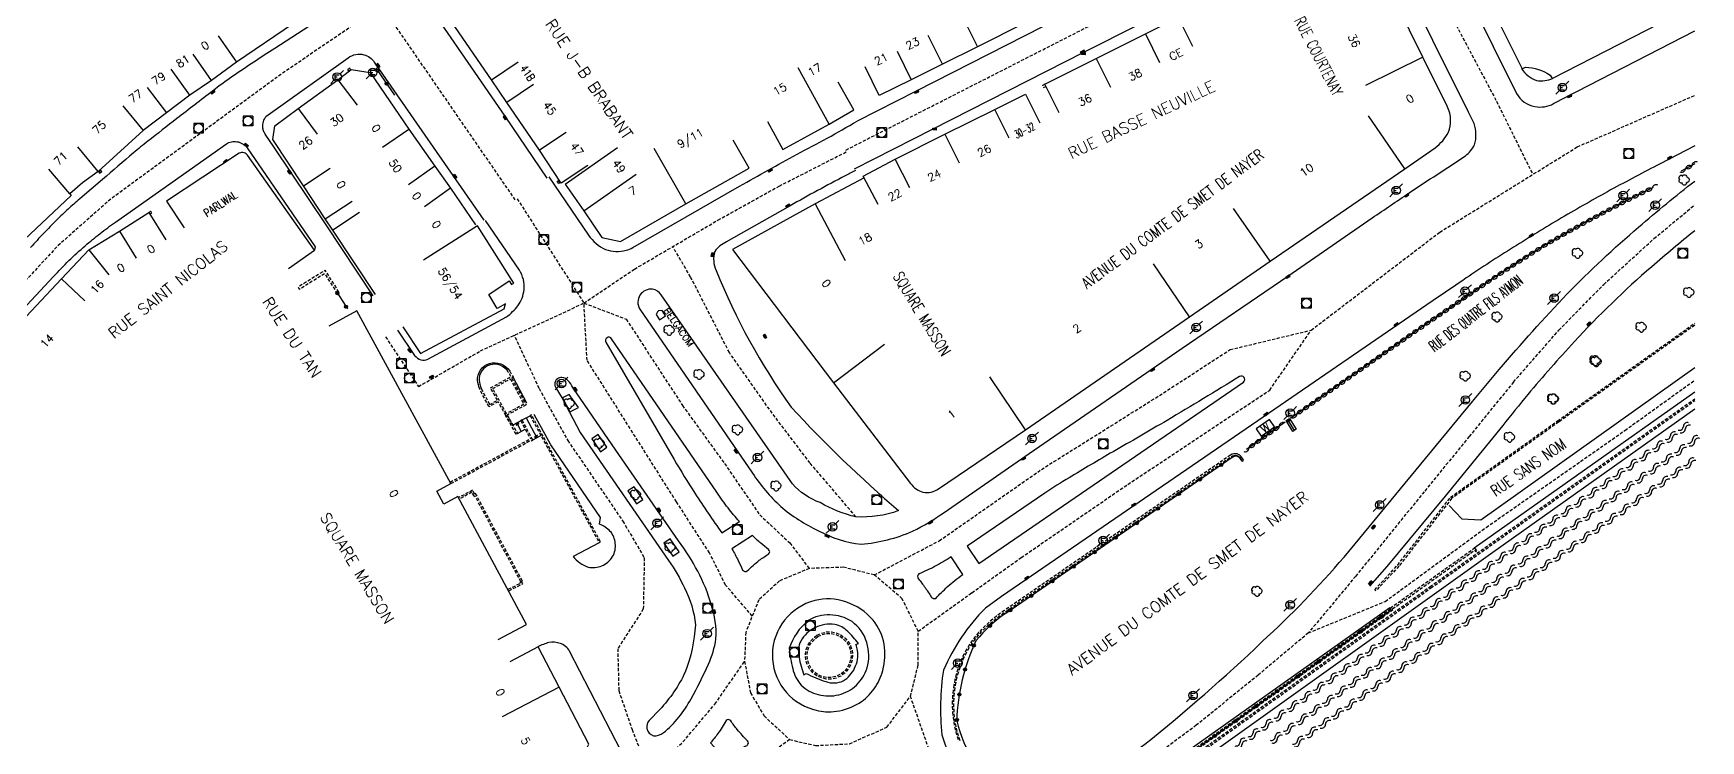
# Model space of a CAD drawing. Header units: millimetres. Extents: x 185000 to 186001, y 128000 to 129000.
# Drawn here: x 185740.5 to 186000.9, y 128199 to 128309.4 of the extents above; entities that cross this region are included whole.
import ezdxf
from ezdxf.enums import TextEntityAlignment as Align

# ---------------------------------------------------------------- set-up
doc = ezdxf.new("R2010")
doc.units = ezdxf.units.MM
doc.linetypes.add('DASHED', pattern=[0.75, 0.5, -0.25])
doc.layers.get('0').update_dxf_attribs({"linetype": 'CONTINUOUS'})
for name, color, linetype in [('W0001', 6, 'DASHED'), ('W0008', 7, 'CONTINUOUS'), ('W0100', 7, 'CONTINUOUS'), ('W0112', 1, 'DASHED'), ('W0300', 7, 'CONTINUOUS'), ('W0310', 3, 'CONTINUOUS'), ('W0322', 7, 'CONTINUOUS'), ('W0334', 7, 'CONTINUOUS'), ('W0400', 7, 'CONTINUOUS'), ('W0420', 7, 'CONTINUOUS'), ('W0471', 7, 'CONTINUOUS'), ('W0500', 5, 'DASHED'), ('W0984', 7, 'CONTINUOUS'), ('W0989', 7, 'CONTINUOUS'), ('W0991', 7, 'CONTINUOUS'), ('W1102', 7, 'CONTINUOUS')]:
    doc.layers.add(name, color=color, linetype=linetype)
doc.styles.get("Standard").update_dxf_attribs({"font": 'romans.shx', "width": 0.85})

# ---------------------------------------------------------------- blocks, each defined once
blk = doc.blocks.new('T400')
for p, q in [((-0.15, 0.3), (0.15, 0.3)), ((-0.15, -0.25), (-0.15, 0.3)), ((-0.15, 0.15), (0.15, 0.15)), ((-0.15, 0), (0.15, 0)), ((0.15, 0.3), (0.15, -0.25)), ((-0.15, -0.15), (0.15, -0.15)), ((-0.15, -0.25), (-0.15, -0.3)), ((-0.15, -0.3), (0.15, -0.3)), ((0.15, -0.3), (0.15, -0.25))]:
    blk.add_line(p, q)
blk = doc.blocks.new('T420')
for p, q in [((0.75, 0.75), (-0.75, 0.75)), ((-0.75, 0.75), (-0.75, -0.75)), ((0.75, 0.75), (0.75, -0.75)), ((0.75, -0.75), (-0.75, -0.75))]:
    blk.add_line(p, q)
blk.add_ellipse((0, 0), major_axis=(-0.53, 0.53), ratio=1, start_param=3.926991, end_param=10.210176)
blk = doc.blocks.new('T471')
for p, q in [((-0.333334, 0.333334), (-0.333334, -0.333334)), ((-0.333334, 0.333334), (0.333334, 0.333334)), ((-0.333334, 0), (0, 0)), ((0.500001, 0.500001), (1.000002, 1.000002)), ((-0.500001, -0.500001), (-1.000002, -1.000002)), ((-0.333334, -0.333334), (0.333334, -0.333334))]:
    blk.add_line(p, q)
blk.add_ellipse((0, 0), major_axis=(0.471405, 0.471405), ratio=1, start_param=5.4977871438, end_param=11.780972451)
blk = doc.blocks.new('T300')
for p, q in [((-0.8, 0.51), (-0.86, 0.34)), ((-0.86, 0.34), (-0.86, 0.17)), ((-0.86, 0.17), (-0.74, 0.06)), ((-0.69, 0.63), (-0.8, 0.51)), ((-0.8, -0.06), (-0.74, 0.06)), ((-0.74, 0.06), (-0.69, 0.11)), ((-0.57, 0.69), (-0.69, 0.63)), ((-0.46, 0.69), (-0.57, 0.69)), ((-0.29, 0.63), (-0.46, 0.69)), ((-0.29, 0.63), (-0.17, 0.74)), ((-0.23, 0.57), (-0.29, 0.63)), ((-0.17, 0.74), (-0.06, 0.8)), ((-0.06, 0.8), (0.06, 0.8)), ((0.06, 0.8), (0.23, 0.74)), ((0.23, 0.74), (0.34, 0.63)), ((0.34, 0.63), (0.4, 0.51)), ((0.46, 0.46), (0.34, 0.46)), ((0.4, 0.51), (0.4, 0.46)), ((0.57, 0.4), (0.46, 0.46)), ((0.57, 0.4), (0.69, 0.29)), ((0.69, 0.29), (0.74, 0.17)), ((0.74, 0.06), (0.69, -0.17)), ((0.74, 0.17), (0.74, 0.06)), ((-0.8, -0.17), (-0.8, -0.06)), ((-0.8, -0.23), (-0.8, -0.17)), ((-0.74, -0.34), (-0.8, -0.23)), ((-0.69, -0.4), (-0.74, -0.34)), ((-0.51, -0.46), (-0.69, -0.4)), ((-0.4, -0.46), (-0.51, -0.46)), ((-0.4, -0.46), (-0.34, -0.46)), ((-0.34, -0.46), (-0.34, -0.4)), ((-0.34, -0.51), (-0.34, -0.46)), ((-0.29, -0.63), (-0.34, -0.51)), ((-0.17, -0.74), (-0.29, -0.63)), ((-0.06, -0.8), (-0.17, -0.74)), ((0.06, -0.8), (-0.06, -0.8)), ((0.17, -0.74), (0.06, -0.8)), ((0.23, -0.69), (0.17, -0.74)), ((0.29, -0.46), (0.23, -0.46)), ((0.29, -0.63), (0.23, -0.69)), ((0.46, -0.4), (0.29, -0.46)), ((0.34, -0.51), (0.29, -0.63)), ((0.34, -0.51), (0.34, -0.46)), ((0.57, -0.34), (0.46, -0.4)), ((0.63, -0.29), (0.57, -0.34)), ((0.69, -0.17), (0.63, -0.29))]:
    blk.add_line(p, q)
blk = doc.blocks.new('t322o')
at = {"color": 0, "linetype": 'Continuous'}
for radius in [0.25, 0.15]:
    blk.add_circle((0, 0), radius, dxfattribs=at)
blk = doc.blocks.new('t310o')
at = {"color": 0, "linetype": 'Continuous'}
for centre, start, end in [((-0.5, 0.38), 216.8699, 323.1304), ((0.5, -0.37), 36.8699, 143.1303)]:
    blk.add_arc(centre, 0.625, start, end, dxfattribs=at)
blk = doc.blocks.new('t500o')
at = {"color": 0, "linetype": 'Continuous'}
for centre, start, end in [((-0.5, 0.625), 216.8699, 323.1301), ((0.5, -0.125), 36.8699, 143.1301), ((0.5, -0.625), 36.8699, 143.1301), ((-0.5, 0.125), 216.8699, 323.1301)]:
    blk.add_arc(centre, 0.625, start, end, dxfattribs=at)

msp = doc.modelspace()

# ---------------------------------------------------------------- linework, layer by layer
at = {"layer": 'W0001', "flags": 128}
for points in [[(185815.79, 128283.38), (185794.47, 128314.32), (185790.95, 128320.34), (185763.55, 128379.06)], [(185867.42, 128291.16), (185914.27, 128315.02), (185944.9, 128330.5), (185959.92, 128340.51), (186000, 128360.75)], [(185814.71, 128326.84), (185801.76, 128318.34), (185779.19, 128302.97), (185752.4, 128283.34), (185744.33, 128276.19), (185730.64, 128261.43), (185714.42, 128242.59), (185703.92, 128230.57), (185700.88, 128226.92), (185695.55, 128223.11), (185689.77, 128219.76), (185680.18, 128214.74), (185671.35, 128210.48), (185666.02, 128208.35), (185659.63, 128207.28), (185653.84, 128208.65), (185651.86, 128210.93), (185650.04, 128212.6), (185646.59, 128214.86), (185643.85, 128215.32), (185639.28, 128215.16), (185614.17, 128209.68), (185607.32, 128206.03), (185604.88, 128203.29), (185600.32, 128198.72), (185595.3, 128190.81), (185588.75, 128184.27), (185582.02, 128177.49), (185569.08, 128168.21), (185565.13, 128166.53), (185557.97, 128163.49), (185544.58, 128153.14), (185541.23, 128149.79), (185538.03, 128147.21), (185532.71, 128145.68), (185526.7, 128144.86), (185506.87, 128141.99)]]:
    msp.add_lwpolyline(points, dxfattribs=at)
at = {"layer": 'W0001'}
for points in [[(185957.47, 128320.58), (185969.03, 128298.78), (185974.7, 128287.34)], [(185878.71, 128216.04), (185887.09, 128222.04), (185894.8, 128227.54), (185911.45, 128238.96), (185933.61, 128253.67), (185940.09, 128263.04), (185960.17, 128278.34), (185981.65, 128291.65), (186000, 128299.7)], [(185795.53, 128262), (185800.66, 128254.23), (185810.34, 128259.79), (185826.52, 128267.26), (185834.4, 128272.57), (185847.44, 128280.22), (185857, 128285.53), (185867.59, 128290.92)], [(185816.08, 128283.56), (185826.52, 128267.26), (185833.11, 128264.76), (185841.89, 128251.29), (185848.47, 128242.2), (185853.96, 128234.21), (185858.66, 128229.83), (185861.69, 128225.84)], [(185971.68, 128254.94), (185978.76, 128263.03), (185985.78, 128270.18), (185993.63, 128277.33), (186000, 128282.6)], [(185868.99, 128233.89), (185861.81, 128242.31), (185855.91, 128250.07), (185849.22, 128259.54), (185843.17, 128271.34), (185840.38, 128276.08)], [(185852.8, 128218.4), (185848.63, 128223.25), (185846.12, 128228.26), (185840.95, 128236.25), (185826.99, 128258.34), (185826.52, 128267.26)], [(185819.5, 128253.95), (185815.67, 128262.25)], [(185871.86, 128224.82), (185882, 128230.16), (185897.96, 128241.3), (185916.41, 128252.85), (185927.42, 128260), (185940.09, 128263.04)], [(185971.68, 128254.94), (185964.78, 128246.44), (185957.73, 128237.81), (185947.04, 128224.63), (185939.65, 128215.77), (185931.81, 128209.19), (185922.14, 128201.35), (185897.47, 128183.06), (185876.21, 128168.63), (185854.95, 128154.21), (185846.77, 128150.34), (185835.97, 128146.37), (185814.71, 128137.05), (185808.12, 128133.76), (185798.79, 128128.08), (185788.45, 128120.92), (185777.65, 128112.86), (185762.19, 128103.77), (185757.76, 128107.67)], [(185819.5, 128253.95), (185823.97, 128245.82), (185832.59, 128233.23), (185835.94, 128227.49), (185835.78, 128219.51), (185831.79, 128213.3), (185831.95, 128206.76), (185834.02, 128200.7), (185835.14, 128197.83), (185837.87, 128194.91)], [(185939.65, 128215.77), (185951.64, 128220.68), (185967.42, 128232.25), (185989.08, 128247.38), (186000, 128255.24)], [(185876.21, 128221.12), (185871.86, 128224.82), (185867.05, 128226.02), (185861.69, 128225.84), (185857.06, 128223.9), (185853.82, 128220.94), (185851.78, 128215.85), (185851.6, 128211.32), (185852.53, 128206.42), (185854.65, 128202.82), (185858.63, 128199.12), (185862.7, 128198.19), (185867.98, 128198.47), (185873.81, 128201.06), (185877.51, 128205.87), (185878.71, 128210.77), (185878.71, 128216.04), (185876.21, 128221.12)], [(185858.63, 128199.12), (185855.02, 128196.53), (185851.41, 128194.03), (185846.33, 128189.6), (185833.56, 128177.12), (185826.43, 128170.46), (185816.35, 128160.47), (185808.8, 128160.1), (185810.52, 128167.13), (185824.95, 128182.2), (185834.85, 128192.09), (185841.98, 128198.75), (185846.97, 128204.67), (185851.6, 128211.32)], [(185879.36, 128192), (185880.38, 128197.64), (185877.51, 128205.87)]]:
    msp.add_lwpolyline(points, dxfattribs=at)
at = {"layer": 'W0008'}
msp.add_line((185817.61, 128251.63), (185815.47, 128255.68), dxfattribs=at)
at = {"layer": 'W0008', "flags": 128}
for points in [[(185820.77, 128286.78), (185814.2, 128296.44), (185803.68, 128311.69, -0.093749), (185803.23, 128312.77, -0.093749), (185803.2, 128313.94, -0.117598), (185803.77, 128315.29, -0.117598), (185804.88, 128316.23), (185818.47, 128325.92)], [(185868.77, 128288.23), (185877.97, 128292.93), (185904.7, 128306.47), (185930.06, 128319.3), (185944.84, 128326.78, -0.054704), (185946.38, 128326.82, -0.054704), (185947.89, 128326.53, -0.067303), (185949.6, 128325.73, -0.067303), (185951.04, 128324.5), (185953.32, 128319.85)], [(185961.17, 128322.13), (185972.18, 128299.99, 0.2242), (185975, 128297.94, 0.1685), (185977.96, 128298.4), (186000, 128309.79)], [(185784.42, 128311.03), (185778.24, 128307.03, 0.006996), (185771.7, 128302.69, 0.013956), (185768.52, 128300.37, 0.000641), (185762.93, 128296.06, 0.000791), (185758.4, 128292.54, 0.009795), (185756.16, 128290.72, 0.004441), (185751.33, 128286.57), (185747.76, 128283.53, 0.007676), (185745.94, 128281.91, 0.007676), (185744.18, 128280.24, 0.009375), (185742.1, 128278.13, 0.009375), (185740.1, 128275.95)], [(185793.61, 128268.39), (185786.24, 128279.5), (185778.09, 128291.64), (185776.73, 128293.65, -0.061405), (185776.48, 128294.16, -0.061405), (185776.35, 128294.71, -0.095466), (185776.44, 128295.59, -0.095466), (185776.84, 128296.37), (185789.69, 128305.56, -0.113847), (185790.86, 128306.08, -0.113847), (185792.14, 128306.04, -0.08976), (185793.06, 128305.61, -0.08976), (185793.77, 128304.88), (185810.88, 128280.19)], [(185821.01, 128286.95), (185827.24, 128277.87, 0.1473), (185829.88, 128275.65, 0.1593), (185833.11, 128275.52, 0.0635), (185834.13, 128275.93), (185850.81, 128285.5, -0.0071), (185859.79, 128290.5, 0.014447), (185869.17, 128295.68)], [(185731.91, 128258.82), (185743.68, 128271.42, -0.014496), (185746.08, 128273.89, -0.014496), (185748.61, 128276.21, -0.012658), (185750.94, 128278.12, -0.012658), (185753.35, 128279.91), (185770.67, 128292.12, -0.086676), (185771.46, 128292.43, -0.086676), (185772.3, 128292.46, -0.098571), (185773.21, 128292.14, -0.098571), (185773.92, 128291.5), (185784.54, 128276.05), (185784.43, 128275.55)], [(186000, 128291.79), (185994.58, 128289.01, 0.0049), (185986.86, 128284.92, 0.0084), (185979.2, 128280.56, 0.0066), (185971.67, 128275.97, 0.0087), (185964.29, 128271.18, 0.0016), (185960, 128268.24), (185929.95, 128247.62), (185891.7, 128221.44), (185889.2, 128219.65, 0.0912), (185882.65, 128209.95, 0.0646), (185882.43, 128199.84, 0.0855), (185885.71, 128192.99), (185914.1, 128151.66), (185945.93, 128105.44), (185986.81, 128046.06), (186000, 128026.94)], [(185868.9, 128287.96, 0.000397), (185867.33, 128287.14, 0.0084), (185858.7, 128282.45), (185848.69, 128276.77)], [(185969.46, 128256.9, -0.0138), (185980.07, 128268.69, -0.0225), (185991.23, 128279.14, -0.011061), (186000, 128286.32, -0.0047)], [(185800.07, 128259.08, 0.1189), (185801.05, 128258.41, 0.1869), (185802.15, 128258.53), (185814.44, 128265.11, 0.057859), (185816.21, 128266.85, 0.1312), (185817.15, 128269.37, 0.171), (185816.42, 128272.41), (185811.15, 128280.18)], [(186000, 128278.55, 0.009231), (185993.27, 128272.94, 0.0268), (185981.19, 128261.25, 0.009378), (185973.91, 128252.98)], [(185797.37, 128263.02), (185800.07, 128259.08, 0.524816)], [(185814.36, 128154.32), (185806.85, 128147.13), (185777.18, 128118.59, 0.3174), (185777.08, 128117.32, 0.254), (185778.45, 128117.21), (185789.76, 128125.46, -0.0093), (185799.43, 128131.87, -0.0256), (185810.36, 128138.01, -0.0089), (185817.72, 128141.4), (185842.23, 128152.4, 0.0203), (185854.94, 128158.82, 0.0121), (185867.21, 128165.97, 0.013), (185879.71, 128174.1), (185896.88, 128185.94), (185905.2, 128191.73, 0.0079), (185914.11, 128198.41, 0.0226), (185932.44, 128214.41, 0.0314), (185945.23, 128227.62), (185965.28, 128251.89, -0.011401), (185969.46, 128256.9)], [(185825.93, 128247.08), (185839.74, 128227.09, -0.0404), (185842.22, 128222.8, -0.0929), (185843.93, 128217.03, -0.0748), (185842.32, 128209.66, -0.0813), (185838.35, 128203.83), (185836.7, 128202.09, 0.2391), (185836.33, 128200.83, 0.2673), (185837.35, 128199.73, 0.1968), (185838.9, 128200.17, 0.0966), (185843.24, 128205.48, 0.0241), (185845.95, 128210.91, 0.0733), (185847.12, 128214.83, 0.0992), (185846.4, 128220.2, 0.0491), (185844.3, 128225.39, 0.0301), (185841.29, 128230.17), (185831.48, 128244.31), (185824.78, 128254.08, 0.066), (185824.04, 128255.14, 0.1784), (185823.08, 128255.65, 0.1743), (185822.39, 128255.45, 0.2412), (185821.94, 128254.54, 0.1283), (185822.11, 128254.02), (185823.11, 128252.41), (185825.93, 128247.08)], [(185973.91, 128252.98, 0.001997), (185970.01, 128248.16), (185961.03, 128237.11), (185951.89, 128226.14), (185949.19, 128223.06)], [(185828.87, 128229.84), (185824.82, 128227.7, 0.133), (185827.15, 128226.06, 0.1573), (185829.29, 128226.26, 0.1617), (185830.99, 128227.68, 0.1574), (185831.41, 128229.74, 0.154), (185830.63, 128231.63, 0.0961), (185828.95, 128232.76), (185829.1, 128233.79), (185821.35, 128245.12), (185818.74, 128249.89)], [(185840.08, 128139.65), (185863.4, 128156.32, -0.0018), (185873.3, 128163.39, -0.0031), (185884.97, 128171.44), (185892.45, 128176.57, 0.0099), (185900.65, 128182.51, -0.0001), (185908.76, 128188.56), (185921.05, 128197.5), (185952.37, 128219.76)], [(185803.25, 128165.88), (185814.52, 128176.67), (185831.45, 128192.97, 0.2007), (185832.54, 128196.18, 0.1172), (185832.33, 128197.29), (185824.26, 128212.95, 0.1873), (185822.79, 128214.13, 0.1327), (185821.04, 128214.26, 0.066612), (185819.34, 128213.6)]]:
    msp.add_lwpolyline(points, format="xyb", dxfattribs=at)
at = {"layer": 'W0008'}
msp.add_lwpolyline([(185848.76, 128276.81, 0.1349), (185846.94, 128275.33, 0.1786), (185847.14, 128272.33, 0.0578), (185858.86, 128251.04, 0.0289), (185875.65, 128234.86, -0.1024), (185868.99, 128233.89, -0.0754), (185863.41, 128236.11, -0.1273), (185859.06, 128239.07), (185838.59, 128268.57, 0.2034), (185837.23, 128269.43, 0.2826), (185835.26, 128268.51, 0.2857), (185835.24, 128266.31), (185852.84, 128240.71, 0.0603), (185857.24, 128235.52, 0.0667), (185863.12, 128231.73, 0.0999), (185869.81, 128229.63, 0.0808), (185877.84, 128231.65, 0.0376), (185882.78, 128234.59), (185896.03, 128243.77), (185919.94, 128260.24), (185936.43, 128271.47), (185949.64, 128280.57, -0.0038), (185955.37, 128284.45, -0.0025), (185964.19, 128290.25, 0.099), (185965.62, 128291.99, 0.1453), (185965.56, 128295.28), (185964.64, 128297.06), (185953.5, 128319.48)], format="xyb", dxfattribs=at)
at = {"layer": 'W0008', "flags": 128}
for points in [[(185900.99, 128311.84), (185878.42, 128300.36), (185869.17, 128295.68)], [(185961.63, 128235.65), (185963.6, 128233.59), (185966.57, 128233.45), (186000, 128257.2)], [(185965.56, 128229.06), (186000, 128253.43)]]:
    msp.add_lwpolyline(points, dxfattribs=at)
for points in [[(185830.84, 128261.69, 0.9939), (185829.95, 128261.14), (185840.6, 128242.86, 0.0119), (185843.83, 128237.59, 0.0081), (185848.05, 128231.38), (185850.78, 128233.18, -0.0122), (185849.03, 128235.28, -0.0137), (185847.24, 128237.76)], [(185929.5, 128254.94, 0.9662), (185928.9, 128255.8, -0.0043), (185917.58, 128248.95, -0.0032), (185909.15, 128244.06, 0.004), (185902.29, 128240, 0.0136), (185898.49, 128237.58), (185886.37, 128229.29), (185888.17, 128226.63)], [(185849.63, 128228.89, -0.0113), (185850.59, 128227.09, -0.0092), (185851.28, 128225.59, 0.1408), (185851.65, 128225.36, 0.1227), (185852.02, 128225.45, -0.0306), (185853.9, 128227.12, -0.0208), (185855.32, 128228.07, 0.1512), (185855.52, 128228.43, 0.1531), (185855.35, 128228.81, -0.0138), (185854.15, 128229.76, -0.0165), (185852.82, 128231)], [(185883.84, 128227.63, -0.0193), (185881.37, 128226.17, -0.019), (185878.8, 128224.98, 0.1291), (185878.61, 128224.65, 0.1417), (185878.73, 128224.25, -0.0149), (185879.8, 128222.86, -0.015), (185880.75, 128221.39, 0.1377), (185881.07, 128221.13, 0.1258), (185881.45, 128221.17, -0.0168), (185883.26, 128222.96, -0.0203), (185885.66, 128224.9)], [(185862.34, 128203.83, 0.001632), (185862.39, 128203.81, 0.050373), (185863.93, 128203.49), (185864.24, 128203.47, 0.055996), (185865.98, 128203.55, 0.1036), (185869.5, 128204.83, 0.0959), (185871.82, 128207.03, 0.0896), (185873.19, 128209.91, 0.1112), (185873.38, 128214.03, 0.129), (185871.67, 128217.78, 0.1379), (185867.4, 128220.6, 0.1517), (185862.58, 128220.82, 0.767481)], [(185848.69, 128195.97, -0.0243), (185850.93, 128197.6, -0.0107), (185851.98, 128198.22, 0.148), (185852.19, 128198.58, 0.1391), (185852.07, 128198.94, -0.0237), (185850.46, 128200.67, -0.0173), (185849.43, 128202.05, 0.15), (185849.08, 128202.25, 0.1502), (185848.71, 128202.09, -0.0225), (185847.42, 128200.05, -0.0173), (185846.26, 128198.59)]]:
    msp.add_lwpolyline(points, format="xyb", close=True, dxfattribs=at)
at = {"layer": 'W0100'}
for p, q in [((185816.63, 128248.9), (185815.41, 128248.23)), ((185816.85, 128249.02), (185818.11, 128249.68)), ((185816.12, 128246.92), (185817.34, 128247.58)), ((185818.53, 128245.89), (185819.79, 128246.58))]:
    msp.add_line(p, q, dxfattribs=at)
at = {"layer": 'W0100', "flags": 128}
for points in [[(185887.35, 128349.07), (185891.46, 128351.92), (185904.85, 128332.65), (185908.55, 128326.46), (185912.11, 128320.53), (185911.6, 128319.14), (185907.65, 128317.18), (185901.34, 128313.96), (185895.34, 128310.95), (185887.99, 128307.29), (185882.52, 128304.55), (185877.63, 128302.1), (185872.64, 128299.65), (185870.43, 128304.14)], [(185827.12, 128288.75), (185822.95, 128285.99), (185819.56, 128291.12), (185814.49, 128298.6), (185812.09, 128302.1), (185805.31, 128311.95), (185805.87, 128314.89), (185809.24, 128317.21), (185812.5, 128319.44), (185815.76, 128321.65), (185819.69, 128324), (185822.26, 128319.71)], [(185900.73, 128296.95), (185898.48, 128301.42), (185906.51, 128305.45), (185914.19, 128309.31), (185919.33, 128311.84), (185931, 128317.66), (185933.23, 128313.18)], [(185781.15, 128310.92), (185772.25, 128304.89), (185768.36, 128302.01), (185764.95, 128299.73), (185761.32, 128296.96), (185757.69, 128294.2), (185750.62, 128287.79), (185748.21, 128286.06), (185746.2, 128284.34), (185746.45, 128284.05), (185739.12, 128277.2)], [(185793.95, 128268.62), (185787.29, 128278.63), (185786.12, 128280.42), (185782.72, 128285.57), (185777.9, 128292.81), (185778.23, 128294.92), (185781.89, 128297.64), (185788.08, 128302.14), (185790.16, 128303.75), (185793.11, 128303.26), (185799.16, 128294.44), (185803.2, 128288.62), (185805.69, 128285.18), (185809.55, 128279.49)], [(185855.16, 128295.61), (185857.57, 128291.23), (185864.81, 128295.21), (185868.68, 128297.41), (185866.21, 128301.76)], [(185872.45, 128282.66), (185870.12, 128287.08), (185875.1, 128289.71), (185882.89, 128293.61), (185890.68, 128297.49), (185895.45, 128299.88), (185897.69, 128295.41)], [(185823.56, 128285.83), (185826.49, 128281.64), (185829.33, 128277.49), (185832.24, 128276.9), (185842.43, 128282.74), (185852.29, 128288.32), (185849.83, 128292.68)], [(185711.12, 128223.72), (185707.4, 128227.06), (185712.04, 128232.23), (185716.54, 128237.64), (185721.23, 128243.05), (185725.62, 128248.15), (185729.43, 128253.31), (185729.36, 128253.41), (185733.11, 128258.51), (185744.91, 128271.04), (185749.17, 128275.56), (185753.95, 128278.5), (185758.53, 128281.38), (185761.19, 128277.15)], [(185798.22, 128263.58), (185800.97, 128259.4), (185814.07, 128266.37), (185814.24, 128267.13), (185812.95, 128266.42), (185811.68, 128268.62), (185814.81, 128270.74), (185815.22, 128270.14), (185815.57, 128270.38), (185809.88, 128279.31)], [(185839.23, 128265.28), (185838.73, 128266.11), (185838.18, 128266.04), (185838, 128265.92), (185837.8, 128265.47), (185838.33, 128264.67), (185839.23, 128265.28)], [(185801.51, 128169.03), (185812.27, 128179.36), (185826.29, 128192.86), (185826.18, 128193.87), (185827.24, 128194.41), (185827.77, 128195.47), (185827.62, 128196.63), (185826.8, 128197.48), (185827.25, 128198.39), (185822.64, 128207.28), (185819.34, 128213.6), (185814.91, 128211.28)]]:
    msp.add_lwpolyline(points, dxfattribs=at)
for points in [[(185963.65, 128322.82), (185967.79, 128314.35), (185973.02, 128303.83), (185973.56, 128304.1, -0.137333), (185977.43, 128302.85), (185977.71, 128302.31), (185994.47, 128310.93), (186000, 128313.76)], [(185849.72, 128275.61), (185865.46, 128254.8), (185877.53, 128239.11, 0.17), (185879.46, 128237.74, 0.2001), (185881.89, 128238.27), (185895.49, 128247.49), (185921.11, 128265.13), (185933.67, 128273.82), (185954.7, 128288.24), (185959.47, 128291.49, 0.1055), (185961.53, 128293.95, 0.1075), (185961.87, 128295.82, 0.1089), (185961.34, 128297.99), (185957.55, 128305.65), (185951.26, 128318.36)], [(185780.35, 128272.66), (185784.43, 128275.55), (185773.96, 128290.33, 0.079528), (185773.74, 128290.56, 0.079528), (185773.45, 128290.71, 0.097757), (185773.05, 128290.76, 0.097757), (185772.67, 128290.66), (185761.32, 128283.19), (185764.07, 128279.02)]]:
    msp.add_lwpolyline(points, format="xyb", dxfattribs=at)
for points in [[(185790.07, 128303.7), (185789.94, 128303.93), (185789.58, 128303.72), (185789.72, 128303.49)], [(185750.73, 128287.71), (185750.85, 128287.54), (185751.19, 128287.79), (185751.06, 128287.96)], [(185770.33, 128289.19), (185770.21, 128289.34), (185770.68, 128289.69), (185770.79, 128289.55)], [(185822.76, 128286.04), (185822.57, 128285.91), (185822.34, 128286.25), (185822.52, 128286.38)]]:
    msp.add_lwpolyline(points, close=True, dxfattribs=at)
at = {"layer": 'W0100'}
for points in [[(185870.27, 128286.8), (185862.61, 128282.74), (185849.72, 128275.61)], [(185813.13, 128214.75), (185817.54, 128217.11), (185806.83, 128237.05), (185804.62, 128235.87), (185803.53, 128237.9), (185805.73, 128239.09), (185791.06, 128266.05), (185786.67, 128263.66)], [(185817.48, 128249.35), (185819.16, 128246.24), (185819.28, 128246.62), (185818.78, 128246.35), (185819.16, 128246.24)], [(185937.49, 128247.39), (185936.44, 128249.08), (185936.35, 128248.69), (185936.83, 128248.99), (185936.44, 128249.08)], [(185816.73, 128247.25), (185816.02, 128248.56), (185815.91, 128248.18), (185816.4, 128248.45), (185816.02, 128248.56)]]:
    msp.add_lwpolyline(points, dxfattribs=at)
for points in [[(185934.35, 128247.97), (185933.57, 128249.07), (185931.48, 128247.62), (185932.26, 128246.51)], [(185936.16, 128248.91), (185936.71, 128249.25), (185937.77, 128247.56), (185937.22, 128247.22)]]:
    msp.add_lwpolyline(points, close=True, dxfattribs=at)
at = {"layer": 'W0112'}
for p, q in [((185814.2, 128249.89), (185815.23, 128248.03)), ((185815.45, 128248.15), (185814.54, 128249.79)), ((185805.61, 128239.31), (185818.14, 128246.08)), ((185805.73, 128239.09), (185818.26, 128245.86))]:
    msp.add_line(p, q, dxfattribs=at)
at = {"layer": 'W0112', "flags": 128}
for points in [[(185898.48, 128301.42), (185898.11, 128301.24), (185898.27, 128300.92), (185898.64, 128301.1)], [(185788.24, 128268.98), (185786.12, 128272.39), (185781.87, 128269.76), (185782.06, 128269.46), (185786.01, 128271.9), (185787.94, 128268.79)]]:
    msp.add_lwpolyline(points, close=True, dxfattribs=at)
msp.add_lwpolyline([(185758.53, 128281.38), (185758.83, 128281.63), (185759.05, 128281.35), (185758.72, 128281.08)], dxfattribs=at)
at = {"layer": 'W0112'}
for points in [[(185978.57, 128248.87), (186000, 128264.13)], [(186000, 128263.82), (185978.76, 128248.7)], [(185814.42, 128250.01), (185812.26, 128253.92), (185815.01, 128255.44), (185817.13, 128251.48), (185814.42, 128250.01)], [(185921.8, 128196.68), (185958.64, 128222.99), (186000, 128252.34)], [(185921.95, 128196.48), (185958.79, 128222.79), (186000, 128252.04)], [(185818.53, 128245.89), (185816.85, 128249.02), (185816.63, 128248.9), (185818.14, 128246.08)], [(185978.76, 128248.7), (185962.03, 128236.78), (185953.79, 128226.19), (185950.2, 128222.35), (185950.01, 128222.52), (185953.6, 128226.36), (185961.86, 128236.96), (185978.57, 128248.87)], [(185818.26, 128245.86), (185818.31, 128245.78), (185818.53, 128245.89)], [(185929.52, 128242.71), (185929.4, 128242.93), (185929.27, 128243.14), (185929.12, 128243.34), (185928.96, 128243.51), (185928.76, 128243.63), (185928.52, 128243.72), (185928.26, 128243.75), (185927.99, 128243.73), (185927.73, 128243.66), (185927.5, 128243.54), (185892.2, 128219.29), (185891.58, 128218.85), (185890.96, 128218.4), (185890.36, 128217.92), (185889.78, 128217.43), (185889.21, 128216.91), (185888.67, 128216.38), (185888.15, 128215.82), (185887.65, 128215.24), (185887.18, 128214.63), (185886.71, 128213.94), (185886.27, 128213.23), (185885.87, 128212.49), (185885.51, 128211.72), (185885.19, 128210.94), (185884.9, 128210.14), (185884.66, 128209.32), (185884.46, 128208.49), (185884.29, 128207.65), (185884.17, 128206.81), (185884.08, 128205.96), (185884.04, 128205.1), (185884.04, 128204.25), (185884.08, 128203.39), (185884.15, 128202.62), (185884.26, 128201.85), (185884.4, 128201.09), (185884.58, 128200.34), (185884.79, 128199.59), (185885.03, 128198.87)], [(185885.27, 128198.95), (185885.03, 128199.67), (185884.82, 128200.4), (185884.65, 128201.14), (185884.51, 128201.89), (185884.4, 128202.65), (185884.33, 128203.41), (185884.29, 128204.25), (185884.29, 128205.1), (185884.33, 128205.94), (185884.42, 128206.78), (185884.54, 128207.61), (185884.7, 128208.44), (185884.9, 128209.26), (185885.14, 128210.06), (185885.42, 128210.85), (185885.74, 128211.62), (185886.09, 128212.37), (185886.49, 128213.1), (185886.92, 128213.81), (185887.39, 128214.49), (185887.85, 128215.08), (185888.33, 128215.65), (185888.85, 128216.2), (185889.39, 128216.73), (185889.95, 128217.24), (185890.52, 128217.73), (185891.12, 128218.2), (185891.72, 128218.65), (185892.34, 128219.09), (185927.63, 128243.33), (185927.82, 128243.43), (185928.03, 128243.48), (185928.25, 128243.5), (185928.46, 128243.47), (185928.65, 128243.41), (185928.8, 128243.31), (185928.93, 128243.18), (185929.06, 128243), (185929.18, 128242.8), (185929.3, 128242.59), (185929.52, 128242.71)], [(185814.8, 128222.36), (185816.97, 128223.46), (185816.76, 128223.82), (185816.89, 128223.87), (185809.58, 128237.54), (185809.43, 128237.45), (185809.1, 128238.06), (185806.92, 128236.89)], [(185814.69, 128222.59), (185816.63, 128223.56), (185816.55, 128223.7), (185816.67, 128223.75), (185809.48, 128237.19), (185809.34, 128237.09), (185809, 128237.72), (185807.03, 128236.67)], [(185920.09, 128196.06), (185952.83, 128219.41), (185952.79, 128219.53), (185965.6, 128228.68), (185965.73, 128228.48), (185965.94, 128228.61), (185965.67, 128229.03), (185952.49, 128219.63), (185952.53, 128219.51), (185919.95, 128196.26)]]:
    msp.add_lwpolyline(points, dxfattribs=at)
for points in [[(185814.54, 128249.79), (185816.12, 128246.92), (185815.91, 128246.8), (185814.33, 128249.67), (185813.11, 128251.87), (185811.67, 128251.07), (185810.23, 128253.82), (185810.12, 128254.17), (185810.02, 128254.52), (185809.94, 128254.87), (185809.89, 128255.23), (185809.9, 128255.58), (185809.98, 128256.01), (185810.13, 128256.42), (185810.36, 128256.81), (185810.64, 128257.16), (185810.98, 128257.46), (185811.36, 128257.69), (185811.77, 128257.85), (185812.19, 128257.94), (185812.63, 128257.96), (185813.07, 128257.91), (185813.51, 128257.78), (185813.93, 128257.58), (185814.32, 128257.31), (185814.65, 128256.99), (185814.91, 128256.63), (185815.47, 128255.68), (185815.24, 128255.55), (185817.47, 128251.38)], [(185812.99, 128252.09), (185811.92, 128254.02), (185815.11, 128255.78), (185814.7, 128256.49), (185814.46, 128256.83), (185814.16, 128257.12), (185813.81, 128257.36), (185813.42, 128257.55), (185813.02, 128257.66), (185812.62, 128257.71), (185812.23, 128257.69), (185811.84, 128257.61), (185811.47, 128257.46), (185811.13, 128257.26), (185810.83, 128256.99), (185810.57, 128256.67), (185810.36, 128256.32), (185810.22, 128255.94), (185810.15, 128255.56), (185810.14, 128255.24), (185810.18, 128254.92), (185810.26, 128254.58), (185810.36, 128254.24), (185810.46, 128253.91), (185811.78, 128251.42)], [(185818.11, 128249.68), (185828.88, 128229.89), (185829.1, 128230.01), (185818.33, 128249.8)], [(185862.92, 128215.43), (185863.62, 128215.75), (185864.38, 128215.92), (185865.15, 128215.92), (185865.9, 128215.77), (185866.61, 128215.46), (185867.24, 128215.01), (185867.76, 128214.44), (185868.15, 128213.77), (185868.39, 128213.04), (185868.47, 128212.27), (185868.4, 128211.5), (185868.16, 128210.77), (185867.78, 128210.1), (185867.26, 128209.51), (185866.63, 128209.04), (185865.91, 128208.73), (185865.14, 128208.57), (185864.35, 128208.57), (185863.59, 128208.75), (185862.88, 128209.08), (185862.25, 128209.56), (185861.74, 128210.16), (185861.37, 128210.85), (185861.16, 128211.61), (185861.11, 128212.39), (185861.23, 128213.17), (185861.51, 128213.9), (185861.94, 128214.56), (185862.5, 128215.11)], [(185863.05, 128215.22), (185863.7, 128215.51), (185864.4, 128215.67), (185865.12, 128215.67), (185865.83, 128215.53), (185866.49, 128215.24), (185867.07, 128214.82), (185867.55, 128214.29), (185867.92, 128213.67), (185868.14, 128212.98), (185868.22, 128212.27), (185868.15, 128211.55), (185867.93, 128210.87), (185867.58, 128210.24), (185867.09, 128209.7), (185866.5, 128209.26), (185865.83, 128208.96), (185865.12, 128208.82), (185864.38, 128208.82), (185863.67, 128208.99), (185863.01, 128209.3), (185862.42, 128209.74), (185861.95, 128210.3), (185861.61, 128210.95), (185861.41, 128211.65), (185861.36, 128212.38), (185861.47, 128213.1), (185861.73, 128213.79), (185862.14, 128214.4), (185862.67, 128214.92)]]:
    msp.add_lwpolyline(points, close=True, dxfattribs=at)
at = {"layer": 'W0310'}
for p, q in [((186000, 128289.02), (185997.89, 128287.85)), ((185936.03, 128248.68), (185929.99, 128244.39))]:
    msp.add_line(p, q, dxfattribs=at)
at = {"layer": 'W0310', "flags": 128}
msp.add_lwpolyline([(185993.48, 128285.3, 0.0187), (185976.93, 128276.5, 0.0146), (185964.69, 128268.52), (185957.48, 128263.61), (185936.92, 128249.29)], format="xyb", dxfattribs=at)
at = {"layer": 'W0322', "flags": 128}
for points in [[(185794.27, 128303.58), (185796.93, 128299.7)], [(185788, 128268.81), (185789.56, 128266.36)]]:
    msp.add_lwpolyline(points, dxfattribs=at)
for points in [[(185929.27, 128242.58, 0.1811), (185928.58, 128243.33, 0.214), (185927.76, 128243.18), (185892.56, 128218.93, 0.0802), (185887.74, 128214.54, 0.1034), (185884.73, 128202.06, 0.056), (185887.33, 128195.46), (185918.25, 128150.65), (185944.9, 128111.8), (186000, 128031.82)], [(185840.38, 128139.27), (185863.89, 128156.11, -0.0033), (185878.27, 128166.24, -0.0036), (185885.38, 128171.14), (185893.35, 128176.52, 0.0144), (185900.47, 128181.79, -0.0034), (185908.93, 128188.12), (185920.05, 128196.16), (185952.63, 128219.41)]]:
    msp.add_lwpolyline(points, format="xyb", dxfattribs=at)
at = {"layer": 'W0334', "flags": 128}
for points in [[(185972.99, 128303.89), (185972.93, 128303.86, 0.1439), (185975.29, 128302.01, 0.1211), (185977.8, 128302.3), (185977.78, 128302.35)], [(186000, 128250.71), (185968.44, 128228.35), (185922.38, 128195.46), (185911.22, 128187.4), (185907.93, 128184.9, -0.0046), (185896.56, 128176.5, -0.0063), (185888.45, 128170.81, -0.003), (185880.62, 128165.56), (185872.88, 128160.12), (185854.48, 128147.05), (185834.48, 128132.72), (185769.4, 128086.66)], [(185858.58, 128213.37, 0.035), (185859.11, 128210.2, 0.1278), (185860.46, 128207.62, 0.1367), (185863.11, 128206.15, 0.1213), (185866.31, 128206.11, 0.131), (185869.07, 128207.63, 0.1293), (185870.73, 128210.31, 0.1492), (185870.67, 128214.3, 0.1652), (185868.38, 128217.53, 0.1452), (185864.93, 128218.58, 0.1485), (185861.55, 128217.7, 0.143945), (185858.58, 128213.37)]]:
    msp.add_lwpolyline(points, format="xyb", dxfattribs=at)
for points in [[(185824.32, 128250.28), (185825.64, 128250.96), (185824.2, 128252.99), (185823.17, 128252.46), (185824.32, 128250.28)], [(185828.71, 128246.73), (185827.74, 128246.07), (185829.09, 128244.06), (185830.1, 128244.75), (185828.71, 128246.73)], [(185834.35, 128238.6), (185833.36, 128237.94), (185834.74, 128235.94), (185835.72, 128236.62), (185834.35, 128238.6)], [(185839.01, 128229.77), (185840.38, 128227.76), (185841.37, 128228.43), (185840, 128230.44), (185839.01, 128229.77)]]:
    msp.add_lwpolyline(points, dxfattribs=at)
msp.add_lwpolyline([(185861.22, 128209.46, 0.0439), (185864.28, 128208.17, 0.1952), (185867.01, 128208.29, 0.1556), (185868.79, 128210.29, 0.152), (185869.25, 128213.02, 0.0408), (185868.97, 128213.98), (185869.38, 128214.14, 0.0379), (185867.7, 128216.02, 0.138), (185865.69, 128217.11, 0.1578), (185862.63, 128216.58, 0.1596), (185860.36, 128214.5, 0.1583), (185860.1, 128211.98, 0.0405), (185860.87, 128209.21)], format="xyb", close=True, dxfattribs=at)
at = {"layer": 'W1102'}
for p, q in [((185885.76, 128311.76), (185887.99, 128307.29)), ((185919.33, 128311.84), (185921.55, 128307.36)), ((185769.36, 128308.97), (185772.25, 128304.89)), ((185882.52, 128304.55), (185880.28, 128309.02)), ((185914.19, 128309.31), (185916.42, 128304.83)), ((185768.36, 128302.01), (185765.49, 128306.1)), ((185875.41, 128306.58), (185877.63, 128302.1)), ((185764.95, 128299.73), (185762.04, 128303.79)), ((185812.09, 128302.1), (185816.22, 128304.93)), ((185864.81, 128295.21), (185859.99, 128303.98)), ((185906.51, 128305.45), (185908.75, 128300.98)), ((185957.55, 128305.65), (185948.59, 128301.22)), ((185758.29, 128300.94), (185761.32, 128296.96)), ((185788.08, 128302.14), (185791.08, 128298.14)), ((185818.62, 128301.41), (185814.49, 128298.6)), ((185754.5, 128298.05), (185757.69, 128294.2)), ((185781.89, 128297.64), (185784.85, 128293.62)), ((185892.92, 128293.02), (185890.68, 128297.49)), ((185954.7, 128288.24), (185949.05, 128296.49)), ((185795.04, 128291.6), (185799.16, 128294.44)), ((185823.71, 128293.9), (185819.56, 128291.12)), ((185882.89, 128293.61), (185885.13, 128289.14)), ((185750.62, 128287.79), (185747.48, 128291.68)), ((185823.56, 128285.83), (185831.76, 128291.56)), ((185842.43, 128282.74), (185837.46, 128291.42)), ((185746.2, 128284.34), (185742.96, 128288.15)), ((185782.72, 128285.57), (185786.89, 128288.33)), ((185803.2, 128288.62), (185799.12, 128285.73)), ((185877.39, 128285.27), (185875.1, 128289.71)), ((185826.49, 128281.64), (185834.68, 128287.38)), ((185786.12, 128280.42), (185790.29, 128283.17)), ((185805.69, 128285.18), (185801.59, 128282.31)), ((185862.61, 128282.74), (185867.3, 128273.91)), ((185791.46, 128281.39), (185787.29, 128278.63)), ((185933.67, 128273.82), (185927.98, 128282.05)), ((185753.95, 128278.5), (185756.59, 128274.25)), ((185809.88, 128279.31), (185801.45, 128273.94)), ((185749.17, 128275.56), (185752.33, 128271.68)), ((185921.11, 128265.13), (185915.44, 128273.37)), ((185744.91, 128271.04), (185748.55, 128267.61)), ((185865.46, 128254.8), (185873.44, 128260.83)), ((185895.49, 128247.49), (185889.88, 128255.77)), ((185822.64, 128207.28), (185813.76, 128202.68))]:
    msp.add_line(p, q, dxfattribs=at)

# ---------------------------------------------------------------- block references
at = {"layer": 'W0300'}
for p in [(185998.37, 128286.47), (185981.72, 128275.03), (185999.1, 128268.91), (185969.14, 128265.08), (185839.86, 128263.02), (185991.67, 128263.49), (185844.52, 128256.11), (185964.18, 128255.85), (185984.46, 128258.28), (185984.63, 128258.1), (185824.25, 128251.58), (185977.86, 128252.3), (185977.97, 128252.29), (185828.94, 128245.35), (185850.53, 128247.47), (185971.1, 128246.32), (185856.54, 128238.71), (185834.62, 128237.34), (185839.99, 128229.11), (185931.65, 128222.26)]:
    msp.add_blockref('T300', p, dxfattribs=at)
at = {"layer": 'W0310'}
for p, rotation in [((185998.55, 128288.22), 208.9212493511551), ((185999.56, 128288.78), 208.9212493511551), ((185992.3, 128284.72), 206.1577222638092), ((185993.34, 128285.23), 205.8937797785401), ((185987.15, 128282.12), 207.4774346901545), ((185988.17, 128282.65), 207.2134922048855), ((185989.2, 128283.17), 206.9495497196164), ((185990.23, 128283.69), 206.6856072343473), ((185991.27, 128284.21), 206.4216647490783), ((185982.06, 128279.39), 208.7971471164998), ((185983.07, 128279.95), 208.5332046312307), ((185984.09, 128280.5), 208.2692621459617), ((185985.1, 128281.04), 208.0053196606926), ((185986.13, 128281.58), 207.7413771754235), ((185978.03, 128277.13), 209.852917057576), ((185979.03, 128277.7), 209.588974572307), ((185980.04, 128278.27), 209.3250320870379), ((185981.05, 128278.84), 209.0610896017689), ((185973.11, 128274.11), 212.4559496735495), ((185974.08, 128274.73), 212.1914065041809), ((185975.06, 128275.34), 211.9268633348123), ((185976.04, 128275.95), 211.6623201654438), ((185977.03, 128276.55), 210.1168595428451), ((185969.23, 128271.6), 213.5141223510238), ((185970.19, 128272.23), 213.2495791816552), ((185971.16, 128272.86), 212.9850360122867), ((185972.13, 128273.49), 212.7204928429181), ((185965.4, 128269.01), 214.5722950284981), ((185966.35, 128269.66), 214.3077518591296), ((185967.31, 128270.31), 214.0432086897609), ((185968.27, 128270.96), 213.7786655203924), ((185961.59, 128266.41), 214.2187417008048), ((185962.54, 128267.06), 214.2187417008048), ((185963.5, 128267.71), 214.2187417008048), ((185964.45, 128268.36), 214.2187417008048), ((185957.77, 128263.81), 214.2187417008048), ((185958.72, 128264.46), 214.2187417008048), ((185959.68, 128265.11), 214.2187417008048), ((185960.63, 128265.76), 214.2187417008048), ((185953.97, 128261.17), 214.8695021733385), ((185954.92, 128261.83), 214.8695021733385), ((185955.87, 128262.49), 214.8695021733385), ((185956.82, 128263.15), 214.8695021733385), ((185950.18, 128258.53), 214.8695021733385), ((185951.13, 128259.19), 214.8695021733385), ((185952.08, 128259.85), 214.8695021733385), ((185953.03, 128260.51), 214.8695021733385), ((185946.39, 128255.89), 214.8695021733385), ((185947.34, 128256.55), 214.8695021733385), ((185948.29, 128257.21), 214.8695021733385), ((185949.23, 128257.87), 214.8695021733385), ((185942.6, 128253.25), 214.8695021733385), ((185943.55, 128253.91), 214.8695021733385), ((185944.5, 128254.57), 214.8695021733385), ((185945.44, 128255.23), 214.8695021733385), ((185938.81, 128250.61), 214.8695021733385), ((185939.76, 128251.27), 214.8695021733385), ((185940.71, 128251.93), 214.8695021733385), ((185941.65, 128252.59), 214.8695021733385), ((185935.09, 128248.01), 215.3581303241842), ((185937.86, 128249.95), 214.8695021733385), ((185932.26, 128246.01), 215.3581303241842), ((185933.2, 128246.68), 215.3581303241842), ((185934.15, 128247.35), 215.3581303241842), ((185930.38, 128244.67), 215.3581303241842), ((185931.32, 128245.34), 215.3581303241842)]:
    msp.add_blockref('t310o', p, dxfattribs=dict(at, rotation=rotation))
at = {"layer": 'W0322'}
for p, rotation in [((185794.27, 128303.58), 304.4646181561163), ((185795.69, 128301.52), 304.4646181561163), ((185788, 128268.81), 302.4840779432809), ((185789.34, 128266.7), 302.4840779432809), ((185926.03, 128241.99), 214.5575326480063), ((185922.73, 128239.72), 214.5575326480063), ((185919.44, 128237.45), 214.5575326480063), ((185912.85, 128232.91), 214.5575326480063), ((185916.15, 128235.18), 214.5575326480063), ((185909.56, 128230.64), 214.5575326480063), ((185906.26, 128228.38), 214.5575326480063), ((185902.97, 128226.11), 214.5575326480063), ((185899.67, 128223.84), 214.5575326480063), ((185896.38, 128221.57), 214.5575326480063), ((185893.09, 128219.3), 214.5575326480063), ((185951.06, 128218.29), 35.50587948499702), ((185889.91, 128216.88), 222.5852037014855), ((185947.81, 128215.96), 35.50587948499702), ((185887.4, 128213.81), 246.1379578625688), ((185944.55, 128213.64), 35.50587948499702), ((185886.02, 128210.06), 253.4442802696134), ((185941.29, 128211.32), 35.50587948499702), ((185938.04, 128208.99), 35.50587948499702), ((185885.13, 128206.16), 260.7506026766579), ((185931.52, 128204.35), 35.50587948499702), ((185934.78, 128206.67), 35.50587948499702), ((185884.74, 128202.18), 268.0569250837025), ((185928.27, 128202.02), 35.50587948499702), ((185925.01, 128199.7), 35.50587948499702)]:
    msp.add_blockref('t322o', p, dxfattribs=dict(at, rotation=rotation))
at = {"layer": 'W0400'}
for p, rotation in [((185904.42, 128306.5), 115.5865398037841), ((185904.52, 128306.23), 90), ((185794.35, 128304.31), 215.1067182447769), ((185768.55, 128300.19), 304.4900249049633), ((185878.49, 128300.25), 115.5660393483944), ((185980.47, 128299.57), 116.8763757261775), ((185814.19, 128296.2), 214.651929404869), ((185881.29, 128294.44), 90), ((185773.78, 128291.9), 224.2371905204705), ((185780.52, 128287.73), 223.8929320191452), ((185855.61, 128287.98), 123.2645043943054), ((185996.09, 128289.91), 299.5327952033672), ((185806.34, 128287.03), 218.5182378937757), ((185858.38, 128282.44), 119.0605374361907), ((185955.03, 128284.07), 124.2760734975518), ((185974.46, 128277.82), 122.4146597076159), ((185846.59, 128274.8), 169.5547233582161), ((185936.45, 128271.38), 124.7389998563783), ((185854.77, 128262.05), 205.3810030372791), ((185953.4, 128263.91), 124.0668170523702), ((185983.44, 128264), 313.589899861804), ((185799.32, 128259.88), 36.54072937346272), ((185915.33, 128256.86), 124.2940860749996), ((185802.75, 128255.75), 119.7142134942843), ((185825.14, 128253.8), 35.74317368749313), ((185933.04, 128249.92), 125.1117590750208), ((185850.28, 128244.18), 33.9111654210157), ((185895.18, 128243.01), 123.2670041263339), ((185912.36, 128235.75), 304.0120504061447), ((185838.18, 128234.96), 34.53895503498714), ((185880.66, 128233.06), 123.4994900952279), ((185864.52, 128230.92), 68.30786611358639), ((185949.81, 128232.29), 141.2261421181921), ((185895.68, 128224.32), 304.2329110675699), ((185949.34, 128223.59), 139.5935764184854), ((185846.84, 128219.11), 13.70662172048152)]:
    msp.add_blockref('T400', p, dxfattribs=dict(at, rotation=rotation))
at = {"layer": 'W0420'}
for p in [(185774.03, 128295.69), (185766.31, 128294.56), (185872.99, 128293.87), (185989.68, 128290.6), (185820.2, 128277.18), (185998.12, 128275.04), (185825.4, 128269.73), (185792.53, 128268.1), (185939.35, 128267.22), (185797.99, 128257.8), (185799.25, 128255.54), (185907.6, 128245.28), (185872.23, 128236.55), (185850.45, 128231.91), (185875.61, 128223.38), (185845.84, 128219.63), (185861.85, 128216.92), (185859.35, 128212.76), (185854.31, 128207.02)]:
    msp.add_blockref('T420', p, dxfattribs=at)
at = {"layer": 'W0471'}
for p in [(185787.96, 128302.56), (185793.52, 128303.28), (185979.32, 128300.9), (185953.35, 128284.86), (185988.81, 128284.05), (185993.81, 128282.56), (185964.11, 128269.12), (185978.02, 128268.05), (185922.12, 128263.45), (185823, 128254.7), (185964.16, 128252.14), (185936.82, 128250.1), (185896.49, 128246.13), (185853.62, 128243.17), (185950.79, 128235.75), (185837.96, 128232.89), (185865.34, 128232.33), (185907.61, 128230.21), (185936.82, 128220.17), (185845.74, 128215.66), (185884.89, 128211.06), (185921.64, 128206.02)]:
    msp.add_blockref('T471', p, dxfattribs=at)
at = {"layer": 'W0500'}
for p, rotation in [((185998.37, 128247.81), 35.36545739279295), ((185996.33, 128246.37), 35.36545739279295), ((185999.81, 128245.77), 35.36545739279611), ((185992.25, 128243.47), 35.36545739279295), ((185994.29, 128244.92), 35.36545739279295), ((185995.73, 128242.88), 35.36545739279611), ((185997.77, 128244.33), 35.36545739279611), ((185988.17, 128240.58), 35.36545739279295), ((185990.21, 128242.02), 35.36545739279295), ((185991.66, 128239.99), 35.36545739279611), ((185993.7, 128241.43), 35.36545739279611), ((185997.18, 128240.84), 35.36545739279618), ((185999.22, 128242.29), 35.36545739279618), ((185984.09, 128237.68), 35.36545739279295), ((185986.13, 128239.13), 35.36545739279295), ((185989.62, 128238.54), 35.36545739279611), ((185993.1, 128237.95), 35.36545739279618), ((185995.14, 128239.39), 35.36545739279618), ((185980.02, 128234.79), 35.36545739279295), ((185982.06, 128236.24), 35.36545739279295), ((185985.54, 128235.64), 35.36545739279611), ((185987.58, 128237.09), 35.36545739279611), ((185989.03, 128235.05), 35.36545739279618), ((185991.06, 128236.5), 35.36545739279618), ((185977.98, 128233.34), 35.36545739279295), ((185981.46, 128232.75), 35.36545739279611), ((185983.5, 128234.2), 35.36545739279611), ((185984.95, 128232.16), 35.36545739279618), ((185986.99, 128233.61), 35.36545739279618), ((185973.9, 128230.45), 35.36545739279295), ((185975.94, 128231.9), 35.36545739279295), ((185977.39, 128229.86), 35.36545739279611), ((185979.43, 128231.3), 35.36545739279611), ((185982.91, 128230.71), 35.36545739279618), ((185969.82, 128227.55), 35.36545739279295), ((185971.86, 128229), 35.36545739279295), ((185973.31, 128226.96), 35.36545739279611), ((185975.35, 128228.41), 35.36545739279611), ((185978.83, 128227.82), 35.36545739279618), ((185980.87, 128229.26), 35.36545739279618), ((185965.75, 128224.66), 35.36545739279295), ((185967.79, 128226.11), 35.36545739279295), ((185971.27, 128225.52), 35.36545739279611), ((185974.76, 128224.92), 35.36545739279618), ((185976.79, 128226.37), 35.36545739279618), ((185961.67, 128221.77), 35.36545739279295), ((185963.71, 128223.21), 35.36545739279295), ((185967.19, 128222.62), 35.36545739279611), ((185969.23, 128224.07), 35.36545739279611), ((185970.68, 128222.03), 35.36545739279618), ((185972.72, 128223.48), 35.36545739279618), ((185959.63, 128220.32), 35.53486751859578), ((185963.12, 128219.73), 35.36545739279611), ((185965.15, 128221.17), 35.36545739279611), ((185966.6, 128219.14), 35.36545739279618), ((185968.64, 128220.58), 35.36545739279618), ((185955.56, 128217.41), 35.53486751859578), ((185957.6, 128218.87), 35.53486751859578), ((185959.04, 128216.83), 35.53486751859449), ((185961.08, 128218.28), 35.53486751859449), ((185964.56, 128217.69), 35.36545739279618), ((185951.49, 128214.51), 35.53486751859578), ((185953.53, 128215.96), 35.53486751859578), ((185954.98, 128213.92), 35.53486751859449), ((185957.01, 128215.37), 35.53486751859449), ((185960.49, 128214.79), 35.53486751859107), ((185962.52, 128216.24), 35.53486751859107), ((185947.43, 128211.6), 35.53486751859578), ((185949.46, 128213.05), 35.53486751859578), ((185952.94, 128212.47), 35.53486751859449), ((185956.42, 128211.88), 35.53486751859107), ((185958.46, 128213.33), 35.53486751859107), ((185943.36, 128208.69), 35.53486751859578), ((185945.39, 128210.15), 35.53486751859578), ((185948.87, 128209.56), 35.53486751859449), ((185950.91, 128211.01), 35.53486751859449), ((185952.35, 128208.97), 35.53486751859107), ((185954.39, 128210.43), 35.53486751859107), ((185941.32, 128207.24), 35.53486751859578), ((185944.8, 128206.65), 35.53486751859449), ((185946.84, 128208.11), 35.53486751859449), ((185950.32, 128207.52), 35.53486751859107), ((185937.25, 128204.34), 35.53486751859578), ((185939.29, 128205.79), 35.53486751859578), ((185940.73, 128203.75), 35.53486751859449), ((185942.77, 128205.2), 35.53486751859449), ((185946.25, 128204.62), 35.53486751859107), ((185948.28, 128206.07), 35.53486751859107), ((185933.18, 128201.43), 35.53486751859578), ((185935.22, 128202.88), 35.53486751859578), ((185938.7, 128202.3), 35.53486751859449), ((185942.18, 128201.71), 35.53486751859107), ((185944.21, 128203.16), 35.53486751859107), ((185929.12, 128198.52), 35.53486751859578), ((185931.15, 128199.98), 35.53486751859578), ((185934.63, 128199.39), 35.53486751859449), ((185936.67, 128200.84), 35.53486751859449), ((185938.11, 128198.8), 35.53486751859107), ((185940.15, 128200.26), 35.53486751859107)]:
    msp.add_blockref('t500o', p, dxfattribs=dict(at, rotation=rotation))

# ---------------------------------------------------------------- texts
at = {"layer": 'W0984'}
for s, height, rotation, p in [('CE', 1.25, 26.2635, (185918.97, 128306.09)), ('BELGACOM', 1, 304.6364, (185841.3, 128263.5)), ('W', 1.25, 34.8526, (185932.94, 128247.8))]:
    msp.add_text(s, height=height, rotation=rotation, dxfattribs=at).set_placement(p, align=Align.MIDDLE)
at = {"layer": 'W0984', "width": 0.8}
msp.add_text('PARLWAL', height=1.25, rotation=33.3493, dxfattribs=at).set_placement((185769.74, 128282.75), align=Align.MIDDLE)
at = {"layer": 'W0989'}
for s, rotation, p in [('RUE J-B BRABANT', 304.3364, (185827.32, 128302.22)), ('RUE BASSE NEUVILLE', 25.4765, (185913.58, 128295.88)), ('RUE SAINT NICOLAS', 38.3742, (185761.55, 128269.4)), ('RUE DU TAN', 303.3883, (185780.91, 128261.93)), ('AVENUE DU COMTE DE SMET DE NAYER', 36.5807, (185920.77, 128223.57)), ('SQUARE MASSON', 301.3841, (185791.02, 128225.83))]:
    msp.add_text(s, height=1.75, rotation=rotation, dxfattribs=at).set_placement(p, align=Align.MIDDLE)
for s, rotation, width, p in [('RUE COURTENAY', 297.1397, 0.7, (185941.27, 128305.8)), ('AVENUE DU COMTE DE SMET DE NAYER', 36.5807, 0.75, (185918.46, 128280.44)), ('SQUARE MASSON', 301.3841, 0.75, (185879.23, 128265.55)), ('RUE DES QUATRE FILS AYMON', 37.7428, 0.5, (185965.85, 128265.61)), ('RUE SANS NOM', 34.9555, 0.75, (185974, 128241.62))]:
    msp.add_text(s, height=1.75, rotation=rotation, dxfattribs=dict(at, width=width)).set_placement(p, align=Align.MIDDLE)
at = {"layer": 'W0991'}
for s, rotation, p in [('23', 26.5833, (185877.84, 128307.8)), ('36', 296.3458, (185946.79, 128308.23)), ('0', 33.7652, (185767.34, 128307.47)), ('21', 26.5833, (185872.93, 128305.36)), ('81', 33.7652, (185763.88, 128305.03)), ('17', 29.5573, (185862.55, 128303.7)), ('38', 26.671, (185912.6, 128302.91)), ('79', 33.7652, (185760.1, 128302.32)), ('15', 28.7959, (185857.1, 128300.67)), ('77', 33.7652, (185756.48, 128299.56)), ('45', 304.7774, (185821.16, 128297.67)), ('36', 26.6646, (185904.74, 128298.96)), ('0', 34.2755, (185955.5, 128299.17)), ('75', 43.3291, (185750.8, 128294.7)), ('30', 35.9806, (185787.92, 128295.85)), ('26', 36.692, (185783.05, 128292.27)), ('0', 304.7774, (185794.06, 128294.55)), ('9/11', 29.5048, (185843.18, 128292.93)), ('71', 43.4333, (185744.8, 128289.84)), ('47', 304.7774, (185825.42, 128291.31)), ('26', 26.4597, (185889.02, 128291.07)), ('50', 304.7774, (185797.07, 128288.68)), ('49', 304.9701, (185831.99, 128288.61)), ('24', 26.5665, (185881.24, 128287.19)), ('10', 34.4311, (185939.38, 128288.04)), ('0', 303.4078, (185788.59, 128285.75)), ('7', 29.8311, (185834.11, 128284.8)), ('0', 304.7774, (185800.39, 128283.97)), ('22', 26.5665, (185875.06, 128284.14)), ('0', 304.7774, (185803.48, 128279.53)), ('18', 27.9319, (185870.42, 128277.26)), ('0', 32.1666, (185758.9, 128275.71)), ('3', 34.6877, (185922.56, 128276.47)), ('0', 31.6575, (185754.19, 128272.77)), ('56/54', 302.5003, (185805.56, 128270.28)), ('16', 46.8076, (185750.48, 128269.8)), ('0', 307.103, (185864.37, 128270.33)), ('14', 46.7243, (185742.65, 128261.35)), ('2', 34.5497, (185903.48, 128263.31)), ('1', 34.1375, (185883.92, 128249.92)), ('0', 298.4206, (185796.82, 128237.53)), ('0', 297.5888, (185813.45, 128206.5)), ('5', 297.4272, (185817.4, 128198.92))]:
    msp.add_text(s, height=1.25, rotation=rotation, dxfattribs=at).set_placement(p, align=Align.MIDDLE)
for s, rotation, width, p in [('41B', 304.7774, 0.8, (185817.71, 128303.19)), ('30-32', 26.682, 0.5, (185895.31, 128294.22))]:
    msp.add_text(s, height=1.25, rotation=rotation, dxfattribs=dict(at, width=width)).set_placement(p, align=Align.MIDDLE)

doc.saveas('drawing.dxf')
